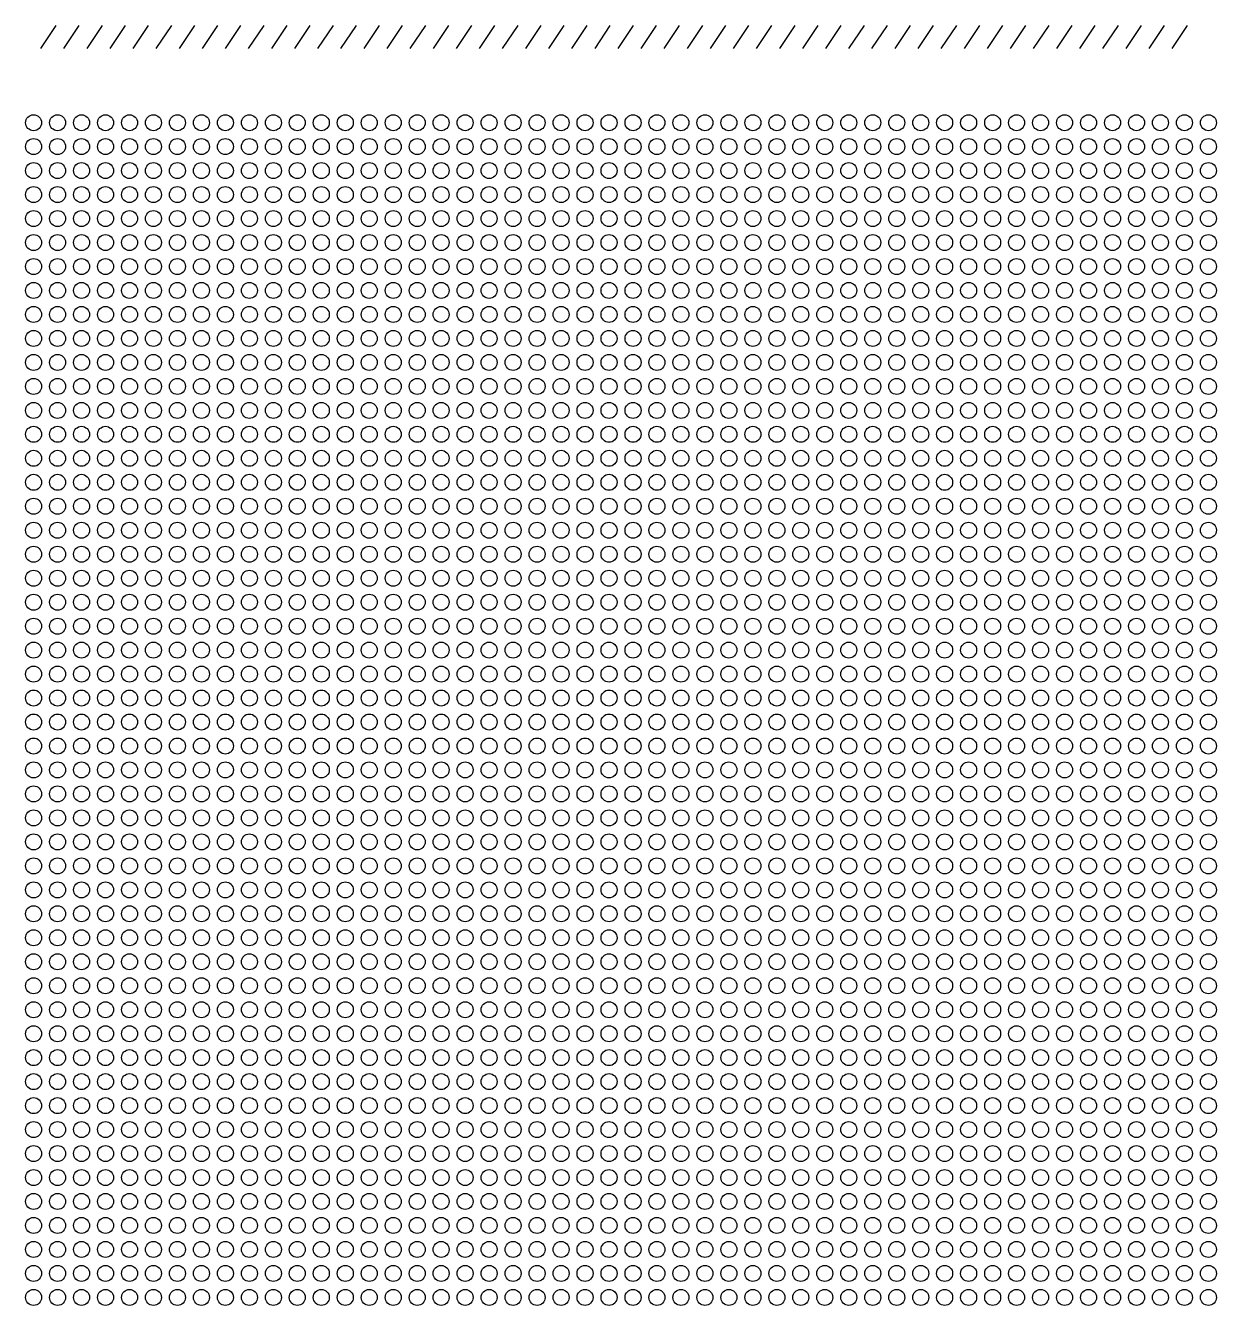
# Model space of a CAD drawing. Header units: inches. Extents: x -55 to 1004, y 12 to 2250.
# Drawn here: x -16.1 to 129.3, y 637.6 to 793.8 of the extents above; entities that cross this region are included whole.
import ezdxf

# ---------------------------------------------------------------- set-up
doc = ezdxf.new("R2010")
doc.units = ezdxf.units.IN
doc.header["$MEASUREMENT"] = 0

msp = doc.modelspace()

# ---------------------------------------------------------------- linework, layer by layer
for p, q in [((-12.35, 793.78), (-14.23, 790.97)), ((-9.54, 793.78), (-11.41, 790.97)), ((-6.72, 793.78), (-8.6, 790.97)), ((-3.9, 793.78), (-5.78, 790.97)), ((-1.08, 793.78), (-2.96, 790.97)), ((1.74, 793.78), (-0.14, 790.97)), ((4.56, 793.78), (2.68, 790.97)), ((7.37, 793.78), (5.5, 790.97)), ((10.19, 793.78), (8.31, 790.97)), ((13.01, 793.78), (11.13, 790.97)), ((15.83, 793.78), (13.95, 790.97)), ((18.65, 793.78), (16.77, 790.97)), ((21.47, 793.78), (19.59, 790.97)), ((24.28, 793.78), (22.4, 790.97)), ((27.1, 793.78), (25.22, 790.97)), ((29.92, 793.78), (28.04, 790.97)), ((32.74, 793.78), (30.86, 790.97)), ((35.56, 793.78), (33.68, 790.97)), ((38.37, 793.78), (36.5, 790.97)), ((41.19, 793.78), (39.31, 790.97)), ((44.01, 793.78), (42.13, 790.97)), ((46.83, 793.78), (44.95, 790.97)), ((49.65, 793.78), (47.77, 790.97)), ((52.47, 793.78), (50.59, 790.97)), ((55.28, 793.78), (53.41, 790.97)), ((58.1, 793.78), (56.22, 790.97)), ((60.92, 793.78), (59.04, 790.97)), ((63.74, 793.78), (61.86, 790.97)), ((66.56, 793.78), (64.68, 790.97)), ((69.38, 793.78), (67.5, 790.97)), ((72.19, 793.78), (70.32, 790.97)), ((75.01, 793.78), (73.13, 790.97)), ((77.83, 793.78), (75.95, 790.97)), ((80.65, 793.78), (78.77, 790.97)), ((83.47, 793.78), (81.59, 790.97)), ((86.29, 793.78), (84.41, 790.97)), ((89.1, 793.78), (87.22, 790.97)), ((91.92, 793.78), (90.04, 790.97)), ((94.74, 793.78), (92.86, 790.97)), ((97.56, 793.78), (95.68, 790.97)), ((100.38, 793.78), (98.5, 790.97)), ((103.2, 793.78), (101.32, 790.97)), ((106.01, 793.78), (104.13, 790.97)), ((108.83, 793.78), (106.95, 790.97)), ((111.65, 793.78), (109.77, 790.97)), ((114.47, 793.78), (112.59, 790.97)), ((117.29, 793.78), (115.41, 790.97)), ((120.1, 793.78), (118.23, 790.97)), ((122.92, 793.78), (121.04, 790.97)), ((125.74, 793.78), (123.86, 790.97))]:
    msp.add_line(p, q)
for centre in [(-15.08, 781.93), (-12.15, 781.93), (-9.23, 781.93), (-6.3, 781.93), (-3.37, 781.93), (-0.45, 781.93), (2.48, 781.93), (5.41, 781.93), (8.33, 781.93), (11.26, 781.93), (14.19, 781.93), (17.11, 781.93), (20.04, 781.93), (22.97, 781.93), (25.89, 781.93), (28.82, 781.93), (31.75, 781.93), (34.67, 781.93), (37.6, 781.93), (40.53, 781.93), (43.45, 781.93), (46.38, 781.93), (49.31, 781.93), (52.23, 781.93), (55.16, 781.93), (58.09, 781.93), (61.01, 781.93), (63.94, 781.93), (66.87, 781.93), (69.79, 781.93), (72.72, 781.93), (75.65, 781.93), (78.57, 781.93), (81.5, 781.93), (84.43, 781.93), (87.35, 781.93), (90.28, 781.93), (93.21, 781.93), (96.13, 781.93), (99.06, 781.93), (101.99, 781.93), (104.91, 781.93), (107.84, 781.93), (110.77, 781.93), (113.69, 781.93), (116.62, 781.93), (119.55, 781.93), (122.47, 781.93), (125.4, 781.93), (128.33, 781.93), (-15.08, 779.01), (-12.15, 779.01), (-9.23, 779.01), (-6.3, 779.01), (-3.37, 779.01), (-0.45, 779.01), (2.48, 779.01), (5.41, 779.01), (8.33, 779.01), (11.26, 779.01), (14.19, 779.01), (17.11, 779.01), (20.04, 779.01), (22.97, 779.01), (25.89, 779.01), (28.82, 779.01), (31.75, 779.01), (34.67, 779.01), (37.6, 779.01), (40.53, 779.01), (43.45, 779.01), (46.38, 779.01), (49.31, 779.01), (52.23, 779.01), (55.16, 779.01), (58.09, 779.01), (61.01, 779.01), (63.94, 779.01), (66.87, 779.01), (69.79, 779.01), (72.72, 779.01), (75.65, 779.01), (78.57, 779.01), (81.5, 779.01), (84.43, 779.01), (87.35, 779.01), (90.28, 779.01), (93.21, 779.01), (96.13, 779.01), (99.06, 779.01), (101.99, 779.01), (104.91, 779.01), (107.84, 779.01), (110.77, 779.01), (113.69, 779.01), (116.62, 779.01), (119.55, 779.01), (122.47, 779.01), (125.4, 779.01), (128.33, 779.01), (-15.08, 776.08), (-12.15, 776.08), (-9.23, 776.08), (-6.3, 776.08), (-3.37, 776.08), (-0.45, 776.08), (2.48, 776.08), (5.41, 776.08), (8.33, 776.08), (11.26, 776.08), (14.19, 776.08), (17.11, 776.08), (20.04, 776.08), (22.97, 776.08), (25.89, 776.08), (28.82, 776.08), (31.75, 776.08), (34.67, 776.08), (37.6, 776.08), (40.53, 776.08), (43.45, 776.08), (46.38, 776.08), (49.31, 776.08), (52.23, 776.08), (55.16, 776.08), (58.09, 776.08), (61.01, 776.08), (63.94, 776.08), (66.87, 776.08), (69.79, 776.08), (72.72, 776.08), (75.65, 776.08), (78.57, 776.08), (81.5, 776.08), (84.43, 776.08), (87.35, 776.08), (90.28, 776.08), (93.21, 776.08), (96.13, 776.08), (99.06, 776.08), (101.99, 776.08), (104.91, 776.08), (107.84, 776.08), (110.77, 776.08), (113.69, 776.08), (116.62, 776.08), (119.55, 776.08), (122.47, 776.08), (125.4, 776.08), (128.33, 776.08), (-15.08, 773.15), (-12.15, 773.15), (-9.23, 773.15), (-6.3, 773.15), (-3.37, 773.15), (-0.45, 773.15), (2.48, 773.15), (5.41, 773.15), (8.33, 773.15), (11.26, 773.15), (14.19, 773.15), (17.11, 773.15), (20.04, 773.15), (22.97, 773.15), (25.89, 773.15), (28.82, 773.15), (31.75, 773.15), (34.67, 773.15), (37.6, 773.15), (40.53, 773.15), (43.45, 773.15), (46.38, 773.15), (49.31, 773.15), (52.23, 773.15), (55.16, 773.15), (58.09, 773.15), (61.01, 773.15), (63.94, 773.15), (66.87, 773.15), (69.79, 773.15), (72.72, 773.15), (75.65, 773.15), (78.57, 773.15), (81.5, 773.15), (84.43, 773.15), (87.35, 773.15), (90.28, 773.15), (93.21, 773.15), (96.13, 773.15), (99.06, 773.15), (101.99, 773.15), (104.91, 773.15), (107.84, 773.15), (110.77, 773.15), (113.69, 773.15), (116.62, 773.15), (119.55, 773.15), (122.47, 773.15), (125.4, 773.15), (128.33, 773.15), (-15.08, 770.23), (-12.15, 770.23), (-9.23, 770.23), (-6.3, 770.23), (-3.37, 770.23), (-0.45, 770.23), (2.48, 770.23), (5.41, 770.23), (8.33, 770.23), (11.26, 770.23), (14.19, 770.23), (17.11, 770.23), (20.04, 770.23), (22.97, 770.23), (25.89, 770.23), (28.82, 770.23), (31.75, 770.23), (34.67, 770.23), (37.6, 770.23), (40.53, 770.23), (43.45, 770.23), (46.38, 770.23), (49.31, 770.23), (52.23, 770.23), (55.16, 770.23), (58.09, 770.23), (61.01, 770.23), (63.94, 770.23), (66.87, 770.23), (69.79, 770.23), (72.72, 770.23), (75.65, 770.23), (78.57, 770.23), (81.5, 770.23), (84.43, 770.23), (87.35, 770.23), (90.28, 770.23), (93.21, 770.23), (96.13, 770.23), (99.06, 770.23), (101.99, 770.23), (104.91, 770.23), (107.84, 770.23), (110.77, 770.23), (113.69, 770.23), (116.62, 770.23), (119.55, 770.23), (122.47, 770.23), (125.4, 770.23), (128.33, 770.23), (-15.08, 767.3), (-12.15, 767.3), (-9.23, 767.3), (-6.3, 767.3), (-3.37, 767.3), (-0.45, 767.3), (2.48, 767.3), (5.41, 767.3), (8.33, 767.3), (11.26, 767.3), (14.19, 767.3), (17.11, 767.3), (20.04, 767.3), (22.97, 767.3), (25.89, 767.3), (28.82, 767.3), (31.75, 767.3), (34.67, 767.3), (37.6, 767.3), (40.53, 767.3), (43.45, 767.3), (46.38, 767.3), (49.31, 767.3), (52.23, 767.3), (55.16, 767.3), (58.09, 767.3), (61.01, 767.3), (63.94, 767.3), (66.87, 767.3), (69.79, 767.3), (72.72, 767.3), (75.65, 767.3), (78.57, 767.3), (81.5, 767.3), (84.43, 767.3), (87.35, 767.3), (90.28, 767.3), (93.21, 767.3), (96.13, 767.3), (99.06, 767.3), (101.99, 767.3), (104.91, 767.3), (107.84, 767.3), (110.77, 767.3), (113.69, 767.3), (116.62, 767.3), (119.55, 767.3), (122.47, 767.3), (125.4, 767.3), (128.33, 767.3), (-15.08, 764.37), (-12.15, 764.37), (-9.23, 764.37), (-6.3, 764.37), (-3.37, 764.37), (-0.45, 764.37), (2.48, 764.37), (5.41, 764.37), (8.33, 764.37), (11.26, 764.37), (14.19, 764.37), (17.11, 764.37), (20.04, 764.37), (22.97, 764.37), (25.89, 764.37), (28.82, 764.37), (31.75, 764.37), (34.67, 764.37), (37.6, 764.37), (40.53, 764.37), (43.45, 764.37), (46.38, 764.37), (49.31, 764.37), (52.23, 764.37), (55.16, 764.37), (58.09, 764.37), (61.01, 764.37), (63.94, 764.37), (66.87, 764.37), (69.79, 764.37), (72.72, 764.37), (75.65, 764.37), (78.57, 764.37), (81.5, 764.37), (84.43, 764.37), (87.35, 764.37), (90.28, 764.37), (93.21, 764.37), (96.13, 764.37), (99.06, 764.37), (101.99, 764.37), (104.91, 764.37), (107.84, 764.37), (110.77, 764.37), (113.69, 764.37), (116.62, 764.37), (119.55, 764.37), (122.47, 764.37), (125.4, 764.37), (128.33, 764.37), (-15.08, 761.45), (-12.15, 761.45), (-9.23, 761.45), (-6.3, 761.45), (-3.37, 761.45), (-0.45, 761.45), (2.48, 761.45), (5.41, 761.45), (8.33, 761.45), (11.26, 761.45), (14.19, 761.45), (17.11, 761.45), (20.04, 761.45), (22.97, 761.45), (25.89, 761.45), (28.82, 761.45), (31.75, 761.45), (34.67, 761.45), (37.6, 761.45), (40.53, 761.45), (43.45, 761.45), (46.38, 761.45), (49.31, 761.45), (52.23, 761.45), (55.16, 761.45), (58.09, 761.45), (61.01, 761.45), (63.94, 761.45), (66.87, 761.45), (69.79, 761.45), (72.72, 761.45), (75.65, 761.45), (78.57, 761.45), (81.5, 761.45), (84.43, 761.45), (87.35, 761.45), (90.28, 761.45), (93.21, 761.45), (96.13, 761.45), (99.06, 761.45), (101.99, 761.45), (104.91, 761.45), (107.84, 761.45), (110.77, 761.45), (113.69, 761.45), (116.62, 761.45), (119.55, 761.45), (122.47, 761.45), (125.4, 761.45), (128.33, 761.45), (-15.08, 758.52), (-12.15, 758.52), (-9.23, 758.52), (-6.3, 758.52), (-3.37, 758.52), (-0.45, 758.52), (2.48, 758.52), (5.41, 758.52), (8.33, 758.52), (11.26, 758.52), (14.19, 758.52), (17.11, 758.52), (20.04, 758.52), (22.97, 758.52), (25.89, 758.52), (28.82, 758.52), (31.75, 758.52), (34.67, 758.52), (37.6, 758.52), (40.53, 758.52), (43.45, 758.52), (46.38, 758.52), (49.31, 758.52), (52.23, 758.52), (55.16, 758.52), (58.09, 758.52), (61.01, 758.52), (63.94, 758.52), (66.87, 758.52), (69.79, 758.52), (72.72, 758.52), (75.65, 758.52), (78.57, 758.52), (81.5, 758.52), (84.43, 758.52), (87.35, 758.52), (90.28, 758.52), (93.21, 758.52), (96.13, 758.52), (99.06, 758.52), (101.99, 758.52), (104.91, 758.52), (107.84, 758.52), (110.77, 758.52), (113.69, 758.52), (116.62, 758.52), (119.55, 758.52), (122.47, 758.52), (125.4, 758.52), (128.33, 758.52), (-15.08, 755.59), (-12.15, 755.59), (-9.23, 755.59), (-6.3, 755.59), (-3.37, 755.59), (-0.45, 755.59), (2.48, 755.59), (5.41, 755.59), (8.33, 755.59), (11.26, 755.59), (14.19, 755.59), (17.11, 755.59), (20.04, 755.59), (22.97, 755.59), (25.89, 755.59), (28.82, 755.59), (31.75, 755.59), (34.67, 755.59), (37.6, 755.59), (40.53, 755.59), (43.45, 755.59), (46.38, 755.59), (49.31, 755.59), (52.23, 755.59), (55.16, 755.59), (58.09, 755.59), (61.01, 755.59), (63.94, 755.59), (66.87, 755.59), (69.79, 755.59), (72.72, 755.59), (75.65, 755.59), (78.57, 755.59), (81.5, 755.59), (84.43, 755.59), (87.35, 755.59), (90.28, 755.59), (93.21, 755.59), (96.13, 755.59), (99.06, 755.59), (101.99, 755.59), (104.91, 755.59), (107.84, 755.59), (110.77, 755.59), (113.69, 755.59), (116.62, 755.59), (119.55, 755.59), (122.47, 755.59), (125.4, 755.59), (128.33, 755.59), (-15.08, 752.67), (-12.15, 752.67), (-9.23, 752.67), (-6.3, 752.67), (-3.37, 752.67), (-0.45, 752.67), (2.48, 752.67), (5.41, 752.67), (8.33, 752.67), (11.26, 752.67), (14.19, 752.67), (17.11, 752.67), (20.04, 752.67), (22.97, 752.67), (25.89, 752.67), (28.82, 752.67), (31.75, 752.67), (34.67, 752.67), (37.6, 752.67), (40.53, 752.67), (43.45, 752.67), (46.38, 752.67), (49.31, 752.67), (52.23, 752.67), (55.16, 752.67), (58.09, 752.67), (61.01, 752.67), (63.94, 752.67), (66.87, 752.67), (69.79, 752.67), (72.72, 752.67), (75.65, 752.67), (78.57, 752.67), (81.5, 752.67), (84.43, 752.67), (87.35, 752.67), (90.28, 752.67), (93.21, 752.67), (96.13, 752.67), (99.06, 752.67), (101.99, 752.67), (104.91, 752.67), (107.84, 752.67), (110.77, 752.67), (113.69, 752.67), (116.62, 752.67), (119.55, 752.67), (122.47, 752.67), (125.4, 752.67), (128.33, 752.67), (-15.08, 749.74), (-12.15, 749.74), (-9.23, 749.74), (-6.3, 749.74), (-3.37, 749.74), (-0.45, 749.74), (2.48, 749.74), (5.41, 749.74), (8.33, 749.74), (11.26, 749.74), (14.19, 749.74), (17.11, 749.74), (20.04, 749.74), (22.97, 749.74), (25.89, 749.74), (28.82, 749.74), (31.75, 749.74), (34.67, 749.74), (37.6, 749.74), (40.53, 749.74), (43.45, 749.74), (46.38, 749.74), (49.31, 749.74), (52.23, 749.74), (55.16, 749.74), (58.09, 749.74), (61.01, 749.74), (63.94, 749.74), (66.87, 749.74), (69.79, 749.74), (72.72, 749.74), (75.65, 749.74), (78.57, 749.74), (81.5, 749.74), (84.43, 749.74), (87.35, 749.74), (90.28, 749.74), (93.21, 749.74), (96.13, 749.74), (99.06, 749.74), (101.99, 749.74), (104.91, 749.74), (107.84, 749.74), (110.77, 749.74), (113.69, 749.74), (116.62, 749.74), (119.55, 749.74), (122.47, 749.74), (125.4, 749.74), (128.33, 749.74), (-15.08, 746.81), (-12.15, 746.81), (-9.23, 746.81), (-6.3, 746.81), (-3.37, 746.81), (-0.45, 746.81), (2.48, 746.81), (5.41, 746.81), (8.33, 746.81), (11.26, 746.81), (14.19, 746.81), (17.11, 746.81), (20.04, 746.81), (22.97, 746.81), (25.89, 746.81), (28.82, 746.81), (31.75, 746.81), (34.67, 746.81), (37.6, 746.81), (40.53, 746.81), (43.45, 746.81), (46.38, 746.81), (49.31, 746.81), (52.23, 746.81), (55.16, 746.81), (58.09, 746.81), (61.01, 746.81), (63.94, 746.81), (66.87, 746.81), (69.79, 746.81), (72.72, 746.81), (75.65, 746.81), (78.57, 746.81), (81.5, 746.81), (84.43, 746.81), (87.35, 746.81), (90.28, 746.81), (93.21, 746.81), (96.13, 746.81), (99.06, 746.81), (101.99, 746.81), (104.91, 746.81), (107.84, 746.81), (110.77, 746.81), (113.69, 746.81), (116.62, 746.81), (119.55, 746.81), (122.47, 746.81), (125.4, 746.81), (128.33, 746.81), (-15.08, 743.89), (-12.15, 743.89), (-9.23, 743.89), (-6.3, 743.89), (-3.37, 743.89), (-0.45, 743.89), (2.48, 743.89), (5.41, 743.89), (8.33, 743.89), (11.26, 743.89), (14.19, 743.89), (17.11, 743.89), (20.04, 743.89), (22.97, 743.89), (25.89, 743.89), (28.82, 743.89), (31.75, 743.89), (34.67, 743.89), (37.6, 743.89), (40.53, 743.89), (43.45, 743.89), (46.38, 743.89), (49.31, 743.89), (52.23, 743.89), (55.16, 743.89), (58.09, 743.89), (61.01, 743.89), (63.94, 743.89), (66.87, 743.89), (69.79, 743.89), (72.72, 743.89), (75.65, 743.89), (78.57, 743.89), (81.5, 743.89), (84.43, 743.89), (87.35, 743.89), (90.28, 743.89), (93.21, 743.89), (96.13, 743.89), (99.06, 743.89), (101.99, 743.89), (104.91, 743.89), (107.84, 743.89), (110.77, 743.89), (113.69, 743.89), (116.62, 743.89), (119.55, 743.89), (122.47, 743.89), (125.4, 743.89), (128.33, 743.89), (-15.08, 740.96), (-12.15, 740.96), (-9.23, 740.96), (-6.3, 740.96), (-3.37, 740.96), (-0.45, 740.96), (2.48, 740.96), (5.41, 740.96), (8.33, 740.96), (11.26, 740.96), (14.19, 740.96), (17.11, 740.96), (20.04, 740.96), (22.97, 740.96), (25.89, 740.96), (28.82, 740.96), (31.75, 740.96), (34.67, 740.96), (37.6, 740.96), (40.53, 740.96), (43.45, 740.96), (46.38, 740.96), (49.31, 740.96), (52.23, 740.96), (55.16, 740.96), (58.09, 740.96), (61.01, 740.96), (63.94, 740.96), (66.87, 740.96), (69.79, 740.96), (72.72, 740.96), (75.65, 740.96), (78.57, 740.96), (81.5, 740.96), (84.43, 740.96), (87.35, 740.96), (90.28, 740.96), (93.21, 740.96), (96.13, 740.96), (99.06, 740.96), (101.99, 740.96), (104.91, 740.96), (107.84, 740.96), (110.77, 740.96), (113.69, 740.96), (116.62, 740.96), (119.55, 740.96), (122.47, 740.96), (125.4, 740.96), (128.33, 740.96), (-15.08, 738.03), (-12.15, 738.03), (-9.23, 738.03), (-6.3, 738.03), (-3.37, 738.03), (-0.45, 738.03), (2.48, 738.03), (5.41, 738.03), (8.33, 738.03), (11.26, 738.03), (14.19, 738.03), (17.11, 738.03), (20.04, 738.03), (22.97, 738.03), (25.89, 738.03), (28.82, 738.03), (31.75, 738.03), (34.67, 738.03), (37.6, 738.03), (40.53, 738.03), (43.45, 738.03), (46.38, 738.03), (49.31, 738.03), (52.23, 738.03), (55.16, 738.03), (58.09, 738.03), (61.01, 738.03), (63.94, 738.03), (66.87, 738.03), (69.79, 738.03), (72.72, 738.03), (75.65, 738.03), (78.57, 738.03), (81.5, 738.03), (84.43, 738.03), (87.35, 738.03), (90.28, 738.03), (93.21, 738.03), (96.13, 738.03), (99.06, 738.03), (101.99, 738.03), (104.91, 738.03), (107.84, 738.03), (110.77, 738.03), (113.69, 738.03), (116.62, 738.03), (119.55, 738.03), (122.47, 738.03), (125.4, 738.03), (128.33, 738.03), (-15.08, 735.11), (-12.15, 735.11), (-9.23, 735.11), (-6.3, 735.11), (-3.37, 735.11), (-0.45, 735.11), (2.48, 735.11), (5.41, 735.11), (8.33, 735.11), (11.26, 735.11), (14.19, 735.11), (17.11, 735.11), (20.04, 735.11), (22.97, 735.11), (25.89, 735.11), (28.82, 735.11), (31.75, 735.11), (34.67, 735.11), (37.6, 735.11), (40.53, 735.11), (43.45, 735.11), (46.38, 735.11), (49.31, 735.11), (52.23, 735.11), (55.16, 735.11), (58.09, 735.11), (61.01, 735.11), (63.94, 735.11), (66.87, 735.11), (69.79, 735.11), (72.72, 735.11), (75.65, 735.11), (78.57, 735.11), (81.5, 735.11), (84.43, 735.11), (87.35, 735.11), (90.28, 735.11), (93.21, 735.11), (96.13, 735.11), (99.06, 735.11), (101.99, 735.11), (104.91, 735.11), (107.84, 735.11), (110.77, 735.11), (113.69, 735.11), (116.62, 735.11), (119.55, 735.11), (122.47, 735.11), (125.4, 735.11), (128.33, 735.11), (-15.08, 732.18), (-12.15, 732.18), (-9.23, 732.18), (-6.3, 732.18), (-3.37, 732.18), (-0.45, 732.18), (2.48, 732.18), (5.41, 732.18), (8.33, 732.18), (11.26, 732.18), (14.19, 732.18), (17.11, 732.18), (20.04, 732.18), (22.97, 732.18), (25.89, 732.18), (28.82, 732.18), (31.75, 732.18), (34.67, 732.18), (37.6, 732.18), (40.53, 732.18), (43.45, 732.18), (46.38, 732.18), (49.31, 732.18), (52.23, 732.18), (55.16, 732.18), (58.09, 732.18), (61.01, 732.18), (63.94, 732.18), (66.87, 732.18), (69.79, 732.18), (72.72, 732.18), (75.65, 732.18), (78.57, 732.18), (81.5, 732.18), (84.43, 732.18), (87.35, 732.18), (90.28, 732.18), (93.21, 732.18), (96.13, 732.18), (99.06, 732.18), (101.99, 732.18), (104.91, 732.18), (107.84, 732.18), (110.77, 732.18), (113.69, 732.18), (116.62, 732.18), (119.55, 732.18), (122.47, 732.18), (125.4, 732.18), (128.33, 732.18), (-15.08, 729.25), (-12.15, 729.25), (-9.23, 729.25), (-6.3, 729.25), (-3.37, 729.25), (-0.45, 729.25), (2.48, 729.25), (5.41, 729.25), (8.33, 729.25), (11.26, 729.25), (14.19, 729.25), (17.11, 729.25), (20.04, 729.25), (22.97, 729.25), (25.89, 729.25), (28.82, 729.25), (31.75, 729.25), (34.67, 729.25), (37.6, 729.25), (40.53, 729.25), (43.45, 729.25), (46.38, 729.25), (49.31, 729.25), (52.23, 729.25), (55.16, 729.25), (58.09, 729.25), (61.01, 729.25), (63.94, 729.25), (66.87, 729.25), (69.79, 729.25), (72.72, 729.25), (75.65, 729.25), (78.57, 729.25), (81.5, 729.25), (84.43, 729.25), (87.35, 729.25), (90.28, 729.25), (93.21, 729.25), (96.13, 729.25), (99.06, 729.25), (101.99, 729.25), (104.91, 729.25), (107.84, 729.25), (110.77, 729.25), (113.69, 729.25), (116.62, 729.25), (119.55, 729.25), (122.47, 729.25), (125.4, 729.25), (128.33, 729.25), (-15.08, 726.33), (-12.15, 726.33), (-9.23, 726.33), (-6.3, 726.33), (-3.37, 726.33), (-0.45, 726.33), (2.48, 726.33), (5.41, 726.33), (8.33, 726.33), (11.26, 726.33), (14.19, 726.33), (17.11, 726.33), (20.04, 726.33), (22.97, 726.33), (25.89, 726.33), (28.82, 726.33), (31.75, 726.33), (34.67, 726.33), (37.6, 726.33), (40.53, 726.33), (43.45, 726.33), (46.38, 726.33), (49.31, 726.33), (52.23, 726.33), (55.16, 726.33), (58.09, 726.33), (61.01, 726.33), (63.94, 726.33), (66.87, 726.33), (69.79, 726.33), (72.72, 726.33), (75.65, 726.33), (78.57, 726.33), (81.5, 726.33), (84.43, 726.33), (87.35, 726.33), (90.28, 726.33), (93.21, 726.33), (96.13, 726.33), (99.06, 726.33), (101.99, 726.33), (104.91, 726.33), (107.84, 726.33), (110.77, 726.33), (113.69, 726.33), (116.62, 726.33), (119.55, 726.33), (122.47, 726.33), (125.4, 726.33), (128.33, 726.33), (-15.08, 723.4), (-12.15, 723.4), (-9.23, 723.4), (-6.3, 723.4), (-3.37, 723.4), (-0.45, 723.4), (2.48, 723.4), (5.41, 723.4), (8.33, 723.4), (11.26, 723.4), (14.19, 723.4), (17.11, 723.4), (20.04, 723.4), (22.97, 723.4), (25.89, 723.4), (28.82, 723.4), (31.75, 723.4), (34.67, 723.4), (37.6, 723.4), (40.53, 723.4), (43.45, 723.4), (46.38, 723.4), (49.31, 723.4), (52.23, 723.4), (55.16, 723.4), (58.09, 723.4), (61.01, 723.4), (63.94, 723.4), (66.87, 723.4), (69.79, 723.4), (72.72, 723.4), (75.65, 723.4), (78.57, 723.4), (81.5, 723.4), (84.43, 723.4), (87.35, 723.4), (90.28, 723.4), (93.21, 723.4), (96.13, 723.4), (99.06, 723.4), (101.99, 723.4), (104.91, 723.4), (107.84, 723.4), (110.77, 723.4), (113.69, 723.4), (116.62, 723.4), (119.55, 723.4), (122.47, 723.4), (125.4, 723.4), (128.33, 723.4), (-15.08, 720.47), (-12.15, 720.47), (-9.23, 720.47), (-6.3, 720.47), (-3.37, 720.47), (-0.45, 720.47), (2.48, 720.47), (5.41, 720.47), (8.33, 720.47), (11.26, 720.47), (14.19, 720.47), (17.11, 720.47), (20.04, 720.47), (22.97, 720.47), (25.89, 720.47), (28.82, 720.47), (31.75, 720.47), (34.67, 720.47), (37.6, 720.47), (40.53, 720.47), (43.45, 720.47), (46.38, 720.47), (49.31, 720.47), (52.23, 720.47), (55.16, 720.47), (58.09, 720.47), (61.01, 720.47), (63.94, 720.47), (66.87, 720.47), (69.79, 720.47), (72.72, 720.47), (75.65, 720.47), (78.57, 720.47), (81.5, 720.47), (84.43, 720.47), (87.35, 720.47), (90.28, 720.47), (93.21, 720.47), (96.13, 720.47), (99.06, 720.47), (101.99, 720.47), (104.91, 720.47), (107.84, 720.47), (110.77, 720.47), (113.69, 720.47), (116.62, 720.47), (119.55, 720.47), (122.47, 720.47), (125.4, 720.47), (128.33, 720.47), (-15.08, 717.55), (-12.15, 717.55), (-9.23, 717.55), (-6.3, 717.55), (-3.37, 717.55), (-0.45, 717.55), (2.48, 717.55), (5.41, 717.55), (8.33, 717.55), (11.26, 717.55), (14.19, 717.55), (17.11, 717.55), (20.04, 717.55), (22.97, 717.55), (25.89, 717.55), (28.82, 717.55), (31.75, 717.55), (34.67, 717.55), (37.6, 717.55), (40.53, 717.55), (43.45, 717.55), (46.38, 717.55), (49.31, 717.55), (52.23, 717.55), (55.16, 717.55), (58.09, 717.55), (61.01, 717.55), (63.94, 717.55), (66.87, 717.55), (69.79, 717.55), (72.72, 717.55), (75.65, 717.55), (78.57, 717.55), (81.5, 717.55), (84.43, 717.55), (87.35, 717.55), (90.28, 717.55), (93.21, 717.55), (96.13, 717.55), (99.06, 717.55), (101.99, 717.55), (104.91, 717.55), (107.84, 717.55), (110.77, 717.55), (113.69, 717.55), (116.62, 717.55), (119.55, 717.55), (122.47, 717.55), (125.4, 717.55), (128.33, 717.55), (-15.08, 714.62), (-12.15, 714.62), (-9.23, 714.62), (-6.3, 714.62), (-3.37, 714.62), (-0.45, 714.62), (2.48, 714.62), (5.41, 714.62), (8.33, 714.62), (11.26, 714.62), (14.19, 714.62), (17.11, 714.62), (20.04, 714.62), (22.97, 714.62), (25.89, 714.62), (28.82, 714.62), (31.75, 714.62), (34.67, 714.62), (37.6, 714.62), (40.53, 714.62), (43.45, 714.62), (46.38, 714.62), (49.31, 714.62), (52.23, 714.62), (55.16, 714.62), (58.09, 714.62), (61.01, 714.62), (63.94, 714.62), (66.87, 714.62), (69.79, 714.62), (72.72, 714.62), (75.65, 714.62), (78.57, 714.62), (81.5, 714.62), (84.43, 714.62), (87.35, 714.62), (90.28, 714.62), (93.21, 714.62), (96.13, 714.62), (99.06, 714.62), (101.99, 714.62), (104.91, 714.62), (107.84, 714.62), (110.77, 714.62), (113.69, 714.62), (116.62, 714.62), (119.55, 714.62), (122.47, 714.62), (125.4, 714.62), (128.33, 714.62), (-15.08, 711.7), (-12.15, 711.7), (-9.23, 711.7), (-6.3, 711.7), (-3.37, 711.7), (-0.45, 711.7), (2.48, 711.7), (5.41, 711.7), (8.33, 711.7), (11.26, 711.7), (14.19, 711.7), (17.11, 711.7), (20.04, 711.7), (22.97, 711.7), (25.89, 711.7), (28.82, 711.7), (31.75, 711.7), (34.67, 711.7), (37.6, 711.7), (40.53, 711.7), (43.45, 711.7), (46.38, 711.7), (49.31, 711.7), (52.23, 711.7), (55.16, 711.7), (58.09, 711.7), (61.01, 711.7), (63.94, 711.7), (66.87, 711.7), (69.79, 711.7), (72.72, 711.7), (75.65, 711.7), (78.57, 711.7), (81.5, 711.7), (84.43, 711.7), (87.35, 711.7), (90.28, 711.7), (93.21, 711.7), (96.13, 711.7), (99.06, 711.7), (101.99, 711.7), (104.91, 711.7), (107.84, 711.7), (110.77, 711.7), (113.69, 711.7), (116.62, 711.7), (119.55, 711.7), (122.47, 711.7), (125.4, 711.7), (128.33, 711.7), (-15.08, 708.77), (-12.15, 708.77), (-9.23, 708.77), (-6.3, 708.77), (-3.37, 708.77), (-0.45, 708.77), (2.48, 708.77), (5.41, 708.77), (8.33, 708.77), (11.26, 708.77), (14.19, 708.77), (17.11, 708.77), (20.04, 708.77), (22.97, 708.77), (25.89, 708.77), (28.82, 708.77), (31.75, 708.77), (34.67, 708.77), (37.6, 708.77), (40.53, 708.77), (43.45, 708.77), (46.38, 708.77), (49.31, 708.77), (52.23, 708.77), (55.16, 708.77), (58.09, 708.77), (61.01, 708.77), (63.94, 708.77), (66.87, 708.77), (69.79, 708.77), (72.72, 708.77), (75.65, 708.77), (78.57, 708.77), (81.5, 708.77), (84.43, 708.77), (87.35, 708.77), (90.28, 708.77), (93.21, 708.77), (96.13, 708.77), (99.06, 708.77), (101.99, 708.77), (104.91, 708.77), (107.84, 708.77), (110.77, 708.77), (113.69, 708.77), (116.62, 708.77), (119.55, 708.77), (122.47, 708.77), (125.4, 708.77), (128.33, 708.77), (-15.08, 705.84), (-12.15, 705.84), (-9.23, 705.84), (-6.3, 705.84), (-3.37, 705.84), (-0.45, 705.84), (2.48, 705.84), (5.41, 705.84), (8.33, 705.84), (11.26, 705.84), (14.19, 705.84), (17.11, 705.84), (20.04, 705.84), (22.97, 705.84), (25.89, 705.84), (28.82, 705.84), (31.75, 705.84), (34.67, 705.84), (37.6, 705.84), (40.53, 705.84), (43.45, 705.84), (46.38, 705.84), (49.31, 705.84), (52.23, 705.84), (55.16, 705.84), (58.09, 705.84), (61.01, 705.84), (63.94, 705.84), (66.87, 705.84), (69.79, 705.84), (72.72, 705.84), (75.65, 705.84), (78.57, 705.84), (81.5, 705.84), (84.43, 705.84), (87.35, 705.84), (90.28, 705.84), (93.21, 705.84), (96.13, 705.84), (99.06, 705.84), (101.99, 705.84), (104.91, 705.84), (107.84, 705.84), (110.77, 705.84), (113.69, 705.84), (116.62, 705.84), (119.55, 705.84), (122.47, 705.84), (125.4, 705.84), (128.33, 705.84), (-15.08, 702.92), (-12.15, 702.92), (-9.23, 702.92), (-6.3, 702.92), (-3.37, 702.92), (-0.45, 702.92), (2.48, 702.92), (5.41, 702.92), (8.33, 702.92), (11.26, 702.92), (14.19, 702.92), (17.11, 702.92), (20.04, 702.92), (22.97, 702.92), (25.89, 702.92), (28.82, 702.92), (31.75, 702.92), (34.67, 702.92), (37.6, 702.92), (40.53, 702.92), (43.45, 702.92), (46.38, 702.92), (49.31, 702.92), (52.23, 702.92), (55.16, 702.92), (58.09, 702.92), (61.01, 702.92), (63.94, 702.92), (66.87, 702.92), (69.79, 702.92), (72.72, 702.92), (75.65, 702.92), (78.57, 702.92), (81.5, 702.92), (84.43, 702.92), (87.35, 702.92), (90.28, 702.92), (93.21, 702.92), (96.13, 702.92), (99.06, 702.92), (101.99, 702.92), (104.91, 702.92), (107.84, 702.92), (110.77, 702.92), (113.69, 702.92), (116.62, 702.92), (119.55, 702.92), (122.47, 702.92), (125.4, 702.92), (128.33, 702.92), (-15.08, 699.99), (-12.15, 699.99), (-9.23, 699.99), (-6.3, 699.99), (-3.37, 699.99), (-0.45, 699.99), (2.48, 699.99), (5.41, 699.99), (8.33, 699.99), (11.26, 699.99), (14.19, 699.99), (17.11, 699.99), (20.04, 699.99), (22.97, 699.99), (25.89, 699.99), (28.82, 699.99), (31.75, 699.99), (34.67, 699.99), (37.6, 699.99), (40.53, 699.99), (43.45, 699.99), (46.38, 699.99), (49.31, 699.99), (52.23, 699.99), (55.16, 699.99), (58.09, 699.99), (61.01, 699.99), (63.94, 699.99), (66.87, 699.99), (69.79, 699.99), (72.72, 699.99), (75.65, 699.99), (78.57, 699.99), (81.5, 699.99), (84.43, 699.99), (87.35, 699.99), (90.28, 699.99), (93.21, 699.99), (96.13, 699.99), (99.06, 699.99), (101.99, 699.99), (104.91, 699.99), (107.84, 699.99), (110.77, 699.99), (113.69, 699.99), (116.62, 699.99), (119.55, 699.99), (122.47, 699.99), (125.4, 699.99), (128.33, 699.99), (-15.08, 697.06), (-12.15, 697.06), (-9.23, 697.06), (-6.3, 697.06), (-3.37, 697.06), (-0.45, 697.06), (2.48, 697.06), (5.41, 697.06), (8.33, 697.06), (11.26, 697.06), (14.19, 697.06), (17.11, 697.06), (20.04, 697.06), (22.97, 697.06), (25.89, 697.06), (28.82, 697.06), (31.75, 697.06), (34.67, 697.06), (37.6, 697.06), (40.53, 697.06), (43.45, 697.06), (46.38, 697.06), (49.31, 697.06), (52.23, 697.06), (55.16, 697.06), (58.09, 697.06), (61.01, 697.06), (63.94, 697.06), (66.87, 697.06), (69.79, 697.06), (72.72, 697.06), (75.65, 697.06), (78.57, 697.06), (81.5, 697.06), (84.43, 697.06), (87.35, 697.06), (90.28, 697.06), (93.21, 697.06), (96.13, 697.06), (99.06, 697.06), (101.99, 697.06), (104.91, 697.06), (107.84, 697.06), (110.77, 697.06), (113.69, 697.06), (116.62, 697.06), (119.55, 697.06), (122.47, 697.06), (125.4, 697.06), (128.33, 697.06), (-15.08, 694.14), (-12.15, 694.14), (-9.23, 694.14), (-6.3, 694.14), (-3.37, 694.14), (-0.45, 694.14), (2.48, 694.14), (5.41, 694.14), (8.33, 694.14), (11.26, 694.14), (14.19, 694.14), (17.11, 694.14), (20.04, 694.14), (22.97, 694.14), (25.89, 694.14), (28.82, 694.14), (31.75, 694.14), (34.67, 694.14), (37.6, 694.14), (40.53, 694.14), (43.45, 694.14), (46.38, 694.14), (49.31, 694.14), (52.23, 694.14), (55.16, 694.14), (58.09, 694.14), (61.01, 694.14), (63.94, 694.14), (66.87, 694.14), (69.79, 694.14), (72.72, 694.14), (75.65, 694.14), (78.57, 694.14), (81.5, 694.14), (84.43, 694.14), (87.35, 694.14), (90.28, 694.14), (93.21, 694.14), (96.13, 694.14), (99.06, 694.14), (101.99, 694.14), (104.91, 694.14), (107.84, 694.14), (110.77, 694.14), (113.69, 694.14), (116.62, 694.14), (119.55, 694.14), (122.47, 694.14), (125.4, 694.14), (128.33, 694.14), (-15.08, 691.21), (-12.15, 691.21), (-9.23, 691.21), (-6.3, 691.21), (-3.37, 691.21), (-0.45, 691.21), (2.48, 691.21), (5.41, 691.21), (8.33, 691.21), (11.26, 691.21), (14.19, 691.21), (17.11, 691.21), (20.04, 691.21), (22.97, 691.21), (25.89, 691.21), (28.82, 691.21), (31.75, 691.21), (34.67, 691.21), (37.6, 691.21), (40.53, 691.21), (43.45, 691.21), (46.38, 691.21), (49.31, 691.21), (52.23, 691.21), (55.16, 691.21), (58.09, 691.21), (61.01, 691.21), (63.94, 691.21), (66.87, 691.21), (69.79, 691.21), (72.72, 691.21), (75.65, 691.21), (78.57, 691.21), (81.5, 691.21), (84.43, 691.21), (87.35, 691.21), (90.28, 691.21), (93.21, 691.21), (96.13, 691.21), (99.06, 691.21), (101.99, 691.21), (104.91, 691.21), (107.84, 691.21), (110.77, 691.21), (113.69, 691.21), (116.62, 691.21), (119.55, 691.21), (122.47, 691.21), (125.4, 691.21), (128.33, 691.21), (-15.08, 688.28), (-12.15, 688.28), (-9.23, 688.28), (-6.3, 688.28), (-3.37, 688.28), (-0.45, 688.28), (2.48, 688.28), (5.41, 688.28), (8.33, 688.28), (11.26, 688.28), (14.19, 688.28), (17.11, 688.28), (20.04, 688.28), (22.97, 688.28), (25.89, 688.28), (28.82, 688.28), (31.75, 688.28), (34.67, 688.28), (37.6, 688.28), (40.53, 688.28), (43.45, 688.28), (46.38, 688.28), (49.31, 688.28), (52.23, 688.28), (55.16, 688.28), (58.09, 688.28), (61.01, 688.28), (63.94, 688.28), (66.87, 688.28), (69.79, 688.28), (72.72, 688.28), (75.65, 688.28), (78.57, 688.28), (81.5, 688.28), (84.43, 688.28), (87.35, 688.28), (90.28, 688.28), (93.21, 688.28), (96.13, 688.28), (99.06, 688.28), (101.99, 688.28), (104.91, 688.28), (107.84, 688.28), (110.77, 688.28), (113.69, 688.28), (116.62, 688.28), (119.55, 688.28), (122.47, 688.28), (125.4, 688.28), (128.33, 688.28), (-15.08, 685.36), (-12.15, 685.36), (-9.23, 685.36), (-6.3, 685.36), (-3.37, 685.36), (-0.45, 685.36), (2.48, 685.36), (5.41, 685.36), (8.33, 685.36), (11.26, 685.36), (14.19, 685.36), (17.11, 685.36), (20.04, 685.36), (22.97, 685.36), (25.89, 685.36), (28.82, 685.36), (31.75, 685.36), (34.67, 685.36), (37.6, 685.36), (40.53, 685.36), (43.45, 685.36), (46.38, 685.36), (49.31, 685.36), (52.23, 685.36), (55.16, 685.36), (58.09, 685.36), (61.01, 685.36), (63.94, 685.36), (66.87, 685.36), (69.79, 685.36), (72.72, 685.36), (75.65, 685.36), (78.57, 685.36), (81.5, 685.36), (84.43, 685.36), (87.35, 685.36), (90.28, 685.36), (93.21, 685.36), (96.13, 685.36), (99.06, 685.36), (101.99, 685.36), (104.91, 685.36), (107.84, 685.36), (110.77, 685.36), (113.69, 685.36), (116.62, 685.36), (119.55, 685.36), (122.47, 685.36), (125.4, 685.36), (128.33, 685.36), (-15.08, 682.43), (-12.15, 682.43), (-9.23, 682.43), (-6.3, 682.43), (-3.37, 682.43), (-0.45, 682.43), (2.48, 682.43), (5.41, 682.43), (8.33, 682.43), (11.26, 682.43), (14.19, 682.43), (17.11, 682.43), (20.04, 682.43), (22.97, 682.43), (25.89, 682.43), (28.82, 682.43), (31.75, 682.43), (34.67, 682.43), (37.6, 682.43), (40.53, 682.43), (43.45, 682.43), (46.38, 682.43), (49.31, 682.43), (52.23, 682.43), (55.16, 682.43), (58.09, 682.43), (61.01, 682.43), (63.94, 682.43), (66.87, 682.43), (69.79, 682.43), (72.72, 682.43), (75.65, 682.43), (78.57, 682.43), (81.5, 682.43), (84.43, 682.43), (87.35, 682.43), (90.28, 682.43), (93.21, 682.43), (96.13, 682.43), (99.06, 682.43), (101.99, 682.43), (104.91, 682.43), (107.84, 682.43), (110.77, 682.43), (113.69, 682.43), (116.62, 682.43), (119.55, 682.43), (122.47, 682.43), (125.4, 682.43), (128.33, 682.43), (-15.08, 679.5), (-12.15, 679.5), (-9.23, 679.5), (-6.3, 679.5), (-3.37, 679.5), (-0.45, 679.5), (2.48, 679.5), (5.41, 679.5), (8.33, 679.5), (11.26, 679.5), (14.19, 679.5), (17.11, 679.5), (20.04, 679.5), (22.97, 679.5), (25.89, 679.5), (28.82, 679.5), (31.75, 679.5), (34.67, 679.5), (37.6, 679.5), (40.53, 679.5), (43.45, 679.5), (46.38, 679.5), (49.31, 679.5), (52.23, 679.5), (55.16, 679.5), (58.09, 679.5), (61.01, 679.5), (63.94, 679.5), (66.87, 679.5), (69.79, 679.5), (72.72, 679.5), (75.65, 679.5), (78.57, 679.5), (81.5, 679.5), (84.43, 679.5), (87.35, 679.5), (90.28, 679.5), (93.21, 679.5), (96.13, 679.5), (99.06, 679.5), (101.99, 679.5), (104.91, 679.5), (107.84, 679.5), (110.77, 679.5), (113.69, 679.5), (116.62, 679.5), (119.55, 679.5), (122.47, 679.5), (125.4, 679.5), (128.33, 679.5), (-15.08, 676.58), (-12.15, 676.58), (-9.23, 676.58), (-6.3, 676.58), (-3.37, 676.58), (-0.45, 676.58), (2.48, 676.58), (5.41, 676.58), (8.33, 676.58), (11.26, 676.58), (14.19, 676.58), (17.11, 676.58), (20.04, 676.58), (22.97, 676.58), (25.89, 676.58), (28.82, 676.58), (31.75, 676.58), (34.67, 676.58), (37.6, 676.58), (40.53, 676.58), (43.45, 676.58), (46.38, 676.58), (49.31, 676.58), (52.23, 676.58), (55.16, 676.58), (58.09, 676.58), (61.01, 676.58), (63.94, 676.58), (66.87, 676.58), (69.79, 676.58), (72.72, 676.58), (75.65, 676.58), (78.57, 676.58), (81.5, 676.58), (84.43, 676.58), (87.35, 676.58), (90.28, 676.58), (93.21, 676.58), (96.13, 676.58), (99.06, 676.58), (101.99, 676.58), (104.91, 676.58), (107.84, 676.58), (110.77, 676.58), (113.69, 676.58), (116.62, 676.58), (119.55, 676.58), (122.47, 676.58), (125.4, 676.58), (128.33, 676.58), (-15.08, 673.65), (-12.15, 673.65), (-9.23, 673.65), (-6.3, 673.65), (-3.37, 673.65), (-0.45, 673.65), (2.48, 673.65), (5.41, 673.65), (8.33, 673.65), (11.26, 673.65), (14.19, 673.65), (17.11, 673.65), (20.04, 673.65), (22.97, 673.65), (25.89, 673.65), (28.82, 673.65), (31.75, 673.65), (34.67, 673.65), (37.6, 673.65), (40.53, 673.65), (43.45, 673.65), (46.38, 673.65), (49.31, 673.65), (52.23, 673.65), (55.16, 673.65), (58.09, 673.65), (61.01, 673.65), (63.94, 673.65), (66.87, 673.65), (69.79, 673.65), (72.72, 673.65), (75.65, 673.65), (78.57, 673.65), (81.5, 673.65), (84.43, 673.65), (87.35, 673.65), (90.28, 673.65), (93.21, 673.65), (96.13, 673.65), (99.06, 673.65), (101.99, 673.65), (104.91, 673.65), (107.84, 673.65), (110.77, 673.65), (113.69, 673.65), (116.62, 673.65), (119.55, 673.65), (122.47, 673.65), (125.4, 673.65), (128.33, 673.65), (-15.08, 670.72), (-12.15, 670.72), (-9.23, 670.72), (-6.3, 670.72), (-3.37, 670.72), (-0.45, 670.72), (2.48, 670.72), (5.41, 670.72), (8.33, 670.72), (11.26, 670.72), (14.19, 670.72), (17.11, 670.72), (20.04, 670.72), (22.97, 670.72), (25.89, 670.72), (28.82, 670.72), (31.75, 670.72), (34.67, 670.72), (37.6, 670.72), (40.53, 670.72), (43.45, 670.72), (46.38, 670.72), (49.31, 670.72), (52.23, 670.72), (55.16, 670.72), (58.09, 670.72), (61.01, 670.72), (63.94, 670.72), (66.87, 670.72), (69.79, 670.72), (72.72, 670.72), (75.65, 670.72), (78.57, 670.72), (81.5, 670.72), (84.43, 670.72), (87.35, 670.72), (90.28, 670.72), (93.21, 670.72), (96.13, 670.72), (99.06, 670.72), (101.99, 670.72), (104.91, 670.72), (107.84, 670.72), (110.77, 670.72), (113.69, 670.72), (116.62, 670.72), (119.55, 670.72), (122.47, 670.72), (125.4, 670.72), (128.33, 670.72), (-15.08, 667.8), (-12.15, 667.8), (-9.23, 667.8), (-6.3, 667.8), (-3.37, 667.8), (-0.45, 667.8), (2.48, 667.8), (5.41, 667.8), (8.33, 667.8), (11.26, 667.8), (14.19, 667.8), (17.11, 667.8), (20.04, 667.8), (22.97, 667.8), (25.89, 667.8), (28.82, 667.8), (31.75, 667.8), (34.67, 667.8), (37.6, 667.8), (40.53, 667.8), (43.45, 667.8), (46.38, 667.8), (49.31, 667.8), (52.23, 667.8), (55.16, 667.8), (58.09, 667.8), (61.01, 667.8), (63.94, 667.8), (66.87, 667.8), (69.79, 667.8), (72.72, 667.8), (75.65, 667.8), (78.57, 667.8), (81.5, 667.8), (84.43, 667.8), (87.35, 667.8), (90.28, 667.8), (93.21, 667.8), (96.13, 667.8), (99.06, 667.8), (101.99, 667.8), (104.91, 667.8), (107.84, 667.8), (110.77, 667.8), (113.69, 667.8), (116.62, 667.8), (119.55, 667.8), (122.47, 667.8), (125.4, 667.8), (128.33, 667.8), (-15.08, 664.87), (-12.15, 664.87), (-9.23, 664.87), (-6.3, 664.87), (-3.37, 664.87), (-0.45, 664.87), (2.48, 664.87), (5.41, 664.87), (8.33, 664.87), (11.26, 664.87), (14.19, 664.87), (17.11, 664.87), (20.04, 664.87), (22.97, 664.87), (25.89, 664.87), (28.82, 664.87), (31.75, 664.87), (34.67, 664.87), (37.6, 664.87), (40.53, 664.87), (43.45, 664.87), (46.38, 664.87), (49.31, 664.87), (52.23, 664.87), (55.16, 664.87), (58.09, 664.87), (61.01, 664.87), (63.94, 664.87), (66.87, 664.87), (69.79, 664.87), (72.72, 664.87), (75.65, 664.87), (78.57, 664.87), (81.5, 664.87), (84.43, 664.87), (87.35, 664.87), (90.28, 664.87), (93.21, 664.87), (96.13, 664.87), (99.06, 664.87), (101.99, 664.87), (104.91, 664.87), (107.84, 664.87), (110.77, 664.87), (113.69, 664.87), (116.62, 664.87), (119.55, 664.87), (122.47, 664.87), (125.4, 664.87), (128.33, 664.87), (-15.08, 661.94), (-12.15, 661.94), (-9.23, 661.94), (-6.3, 661.94), (-3.37, 661.94), (-0.45, 661.94), (2.48, 661.94), (5.41, 661.94), (8.33, 661.94), (11.26, 661.94), (14.19, 661.94), (17.11, 661.94), (20.04, 661.94), (22.97, 661.94), (25.89, 661.94), (28.82, 661.94), (31.75, 661.94), (34.67, 661.94), (37.6, 661.94), (40.53, 661.94), (43.45, 661.94), (46.38, 661.94), (49.31, 661.94), (52.23, 661.94), (55.16, 661.94), (58.09, 661.94), (61.01, 661.94), (63.94, 661.94), (66.87, 661.94), (69.79, 661.94), (72.72, 661.94), (75.65, 661.94), (78.57, 661.94), (81.5, 661.94), (84.43, 661.94), (87.35, 661.94), (90.28, 661.94), (93.21, 661.94), (96.13, 661.94), (99.06, 661.94), (101.99, 661.94), (104.91, 661.94), (107.84, 661.94), (110.77, 661.94), (113.69, 661.94), (116.62, 661.94), (119.55, 661.94), (122.47, 661.94), (125.4, 661.94), (128.33, 661.94), (-15.08, 659.02), (-12.15, 659.02), (-9.23, 659.02), (-6.3, 659.02), (-3.37, 659.02), (-0.45, 659.02), (2.48, 659.02), (5.41, 659.02), (8.33, 659.02), (11.26, 659.02), (14.19, 659.02), (17.11, 659.02), (20.04, 659.02), (22.97, 659.02), (25.89, 659.02), (28.82, 659.02), (31.75, 659.02), (34.67, 659.02), (37.6, 659.02), (40.53, 659.02), (43.45, 659.02), (46.38, 659.02), (49.31, 659.02), (52.23, 659.02), (55.16, 659.02), (58.09, 659.02), (61.01, 659.02), (63.94, 659.02), (66.87, 659.02), (69.79, 659.02), (72.72, 659.02), (75.65, 659.02), (78.57, 659.02), (81.5, 659.02), (84.43, 659.02), (87.35, 659.02), (90.28, 659.02), (93.21, 659.02), (96.13, 659.02), (99.06, 659.02), (101.99, 659.02), (104.91, 659.02), (107.84, 659.02), (110.77, 659.02), (113.69, 659.02), (116.62, 659.02), (119.55, 659.02), (122.47, 659.02), (125.4, 659.02), (128.33, 659.02), (-15.08, 656.09), (-12.15, 656.09), (-9.23, 656.09), (-6.3, 656.09), (-3.37, 656.09), (-0.45, 656.09), (2.48, 656.09), (5.41, 656.09), (8.33, 656.09), (11.26, 656.09), (14.19, 656.09), (17.11, 656.09), (20.04, 656.09), (22.97, 656.09), (25.89, 656.09), (28.82, 656.09), (31.75, 656.09), (34.67, 656.09), (37.6, 656.09), (40.53, 656.09), (43.45, 656.09), (46.38, 656.09), (49.31, 656.09), (52.23, 656.09), (55.16, 656.09), (58.09, 656.09), (61.01, 656.09), (63.94, 656.09), (66.87, 656.09), (69.79, 656.09), (72.72, 656.09), (75.65, 656.09), (78.57, 656.09), (81.5, 656.09), (84.43, 656.09), (87.35, 656.09), (90.28, 656.09), (93.21, 656.09), (96.13, 656.09), (99.06, 656.09), (101.99, 656.09), (104.91, 656.09), (107.84, 656.09), (110.77, 656.09), (113.69, 656.09), (116.62, 656.09), (119.55, 656.09), (122.47, 656.09), (125.4, 656.09), (128.33, 656.09), (-15.08, 653.16), (-12.15, 653.16), (-9.23, 653.16), (-6.3, 653.16), (-3.37, 653.16), (-0.45, 653.16), (2.48, 653.16), (5.41, 653.16), (8.33, 653.16), (11.26, 653.16), (14.19, 653.16), (17.11, 653.16), (20.04, 653.16), (22.97, 653.16), (25.89, 653.16), (28.82, 653.16), (31.75, 653.16), (34.67, 653.16), (37.6, 653.16), (40.53, 653.16), (43.45, 653.16), (46.38, 653.16), (49.31, 653.16), (52.23, 653.16), (55.16, 653.16), (58.09, 653.16), (61.01, 653.16), (63.94, 653.16), (66.87, 653.16), (69.79, 653.16), (72.72, 653.16), (75.65, 653.16), (78.57, 653.16), (81.5, 653.16), (84.43, 653.16), (87.35, 653.16), (90.28, 653.16), (93.21, 653.16), (96.13, 653.16), (99.06, 653.16), (101.99, 653.16), (104.91, 653.16), (107.84, 653.16), (110.77, 653.16), (113.69, 653.16), (116.62, 653.16), (119.55, 653.16), (122.47, 653.16), (125.4, 653.16), (128.33, 653.16), (-15.08, 650.24), (-12.15, 650.24), (-9.23, 650.24), (-6.3, 650.24), (-3.37, 650.24), (-0.45, 650.24), (2.48, 650.24), (5.41, 650.24), (8.33, 650.24), (11.26, 650.24), (14.19, 650.24), (17.11, 650.24), (20.04, 650.24), (22.97, 650.24), (25.89, 650.24), (28.82, 650.24), (31.75, 650.24), (34.67, 650.24), (37.6, 650.24), (40.53, 650.24), (43.45, 650.24), (46.38, 650.24), (49.31, 650.24), (52.23, 650.24), (55.16, 650.24), (58.09, 650.24), (61.01, 650.24), (63.94, 650.24), (66.87, 650.24), (69.79, 650.24), (72.72, 650.24), (75.65, 650.24), (78.57, 650.24), (81.5, 650.24), (84.43, 650.24), (87.35, 650.24), (90.28, 650.24), (93.21, 650.24), (96.13, 650.24), (99.06, 650.24), (101.99, 650.24), (104.91, 650.24), (107.84, 650.24), (110.77, 650.24), (113.69, 650.24), (116.62, 650.24), (119.55, 650.24), (122.47, 650.24), (125.4, 650.24), (128.33, 650.24), (-15.08, 647.31), (-12.15, 647.31), (-9.23, 647.31), (-6.3, 647.31), (-3.37, 647.31), (-0.45, 647.31), (2.48, 647.31), (5.41, 647.31), (8.33, 647.31), (11.26, 647.31), (14.19, 647.31), (17.11, 647.31), (20.04, 647.31), (22.97, 647.31), (25.89, 647.31), (28.82, 647.31), (31.75, 647.31), (34.67, 647.31), (37.6, 647.31), (40.53, 647.31), (43.45, 647.31), (46.38, 647.31), (49.31, 647.31), (52.23, 647.31), (55.16, 647.31), (58.09, 647.31), (61.01, 647.31), (63.94, 647.31), (66.87, 647.31), (69.79, 647.31), (72.72, 647.31), (75.65, 647.31), (78.57, 647.31), (81.5, 647.31), (84.43, 647.31), (87.35, 647.31), (90.28, 647.31), (93.21, 647.31), (96.13, 647.31), (99.06, 647.31), (101.99, 647.31), (104.91, 647.31), (107.84, 647.31), (110.77, 647.31), (113.69, 647.31), (116.62, 647.31), (119.55, 647.31), (122.47, 647.31), (125.4, 647.31), (128.33, 647.31), (-15.08, 644.38), (-12.15, 644.38), (-9.23, 644.38), (-6.3, 644.38), (-3.37, 644.38), (-0.45, 644.38), (2.48, 644.38), (5.41, 644.38), (8.33, 644.38), (11.26, 644.38), (14.19, 644.38), (17.11, 644.38), (20.04, 644.38), (22.97, 644.38), (25.89, 644.38), (28.82, 644.38), (31.75, 644.38), (34.67, 644.38), (37.6, 644.38), (40.53, 644.38), (43.45, 644.38), (46.38, 644.38), (49.31, 644.38), (52.23, 644.38), (55.16, 644.38), (58.09, 644.38), (61.01, 644.38), (63.94, 644.38), (66.87, 644.38), (69.79, 644.38), (72.72, 644.38), (75.65, 644.38), (78.57, 644.38), (81.5, 644.38), (84.43, 644.38), (87.35, 644.38), (90.28, 644.38), (93.21, 644.38), (96.13, 644.38), (99.06, 644.38), (101.99, 644.38), (104.91, 644.38), (107.84, 644.38), (110.77, 644.38), (113.69, 644.38), (116.62, 644.38), (119.55, 644.38), (122.47, 644.38), (125.4, 644.38), (128.33, 644.38), (-15.08, 641.46), (-12.15, 641.46), (-9.23, 641.46), (-6.3, 641.46), (-3.37, 641.46), (-0.45, 641.46), (2.48, 641.46), (5.41, 641.46), (8.33, 641.46), (11.26, 641.46), (14.19, 641.46), (17.11, 641.46), (20.04, 641.46), (22.97, 641.46), (25.89, 641.46), (28.82, 641.46), (31.75, 641.46), (34.67, 641.46), (37.6, 641.46), (40.53, 641.46), (43.45, 641.46), (46.38, 641.46), (49.31, 641.46), (52.23, 641.46), (55.16, 641.46), (58.09, 641.46), (61.01, 641.46), (63.94, 641.46), (66.87, 641.46), (69.79, 641.46), (72.72, 641.46), (75.65, 641.46), (78.57, 641.46), (81.5, 641.46), (84.43, 641.46), (87.35, 641.46), (90.28, 641.46), (93.21, 641.46), (96.13, 641.46), (99.06, 641.46), (101.99, 641.46), (104.91, 641.46), (107.84, 641.46), (110.77, 641.46), (113.69, 641.46), (116.62, 641.46), (119.55, 641.46), (122.47, 641.46), (125.4, 641.46), (128.33, 641.46), (-15.08, 638.53), (-12.15, 638.53), (-9.23, 638.53), (-6.3, 638.53), (-3.37, 638.53), (-0.45, 638.53), (2.48, 638.53), (5.41, 638.53), (8.33, 638.53), (11.26, 638.53), (14.19, 638.53), (17.11, 638.53), (20.04, 638.53), (22.97, 638.53), (25.89, 638.53), (28.82, 638.53), (31.75, 638.53), (34.67, 638.53), (37.6, 638.53), (40.53, 638.53), (43.45, 638.53), (46.38, 638.53), (49.31, 638.53), (52.23, 638.53), (55.16, 638.53), (58.09, 638.53), (61.01, 638.53), (63.94, 638.53), (66.87, 638.53), (69.79, 638.53), (72.72, 638.53), (75.65, 638.53), (78.57, 638.53), (81.5, 638.53), (84.43, 638.53), (87.35, 638.53), (90.28, 638.53), (93.21, 638.53), (96.13, 638.53), (99.06, 638.53), (101.99, 638.53), (104.91, 638.53), (107.84, 638.53), (110.77, 638.53), (113.69, 638.53), (116.62, 638.53), (119.55, 638.53), (122.47, 638.53), (125.4, 638.53), (128.33, 638.53)]:
    msp.add_circle(centre, 0.976)

doc.saveas('drawing.dxf')
